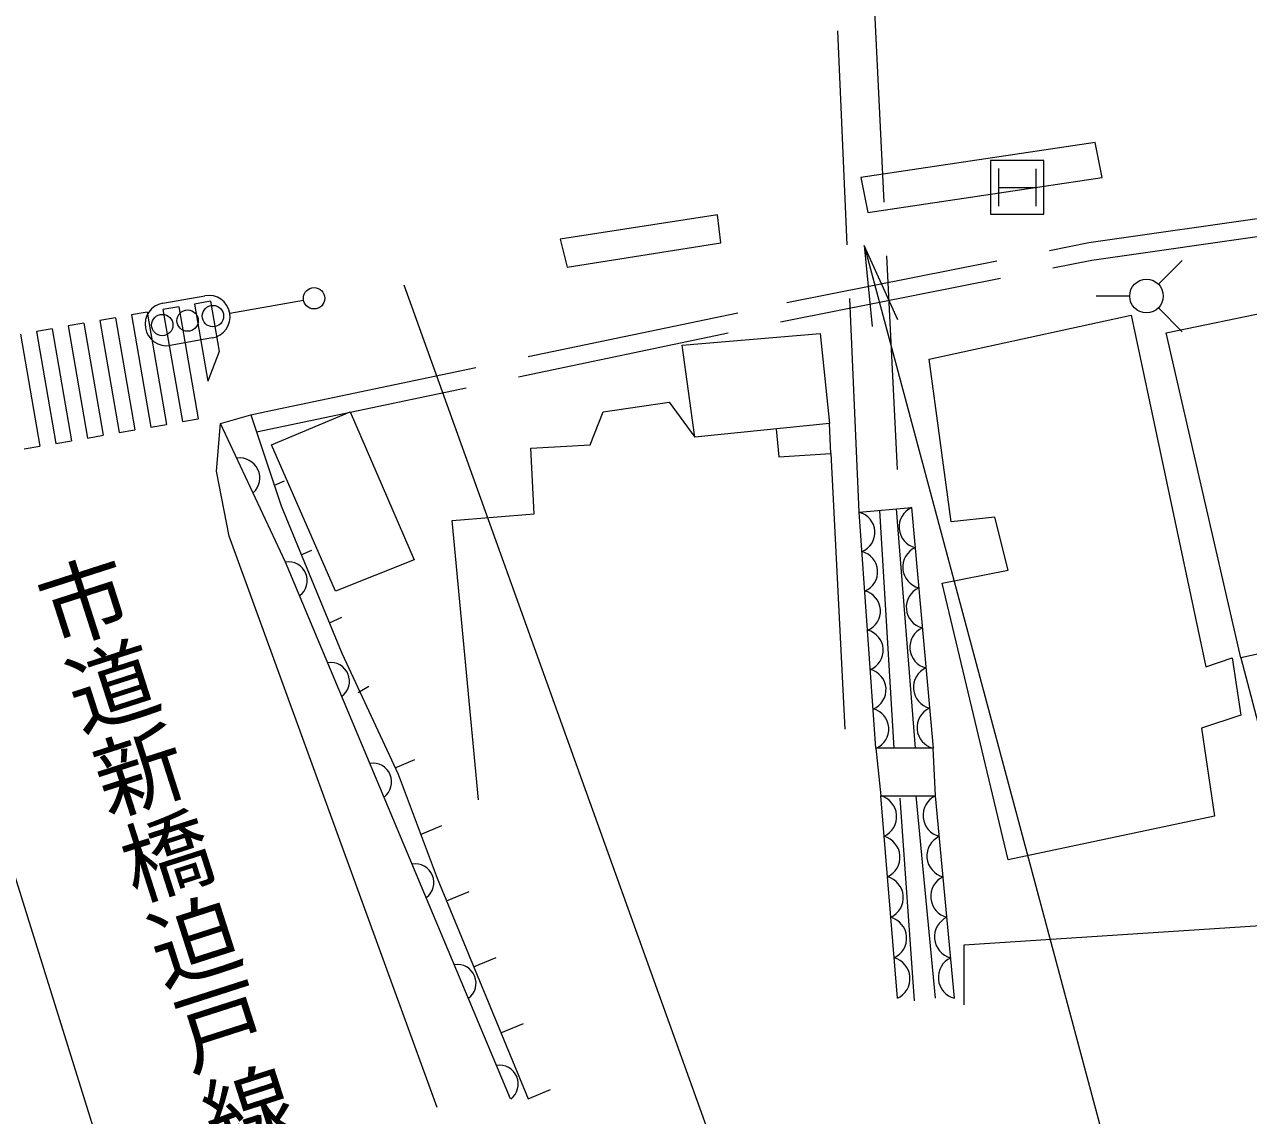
# Model space of a CAD drawing. Units: millimetres, scale not verified. Extents: x 40000 to 680000, y 20000 to 380000.
# Drawn here: x 127508 to 161810, y 249941 to 280509 of the extents above; entities that cross this region are included whole.
import ezdxf
from ezdxf.enums import TextEntityAlignment as Align

# ---------------------------------------------------------------- set-up
doc = ezdxf.new("R2010")
doc.units = ezdxf.units.MM
doc.header["$LTSCALE"] = 1000
doc.linetypes.add('DASHED', pattern=[7.5, 6, -1.5])
for name, color, linetype, lineweight in [('M-BGD', 7, 'Continuous', 13), ('M-BGD-EXST', 7, 'Continuous', 13), ('M-STR-HTXT', 7, 'Continuous', 13), ('M-STR-STRC', 7, 'Continuous', 13)]:
    doc.layers.add(name, color=color, linetype=linetype, lineweight=lineweight)
doc.layers.add('M-BMK-HTXT', color=7, linetype='Continuous')
doc.styles.add('@ＭＳ ゴシック', font='')
doc.styles.get('@ＭＳ ゴシック').set_extended_font_data('@MS Gothic')

# ---------------------------------------------------------------- blocks, each defined once
blk = doc.blocks.new('open_arrow')
at = {"color": 0, "linetype": 'Continuous', "lineweight": -2}
blk.add_lwpolyline([(7.5, 1.25), (0, 0), (7.5, -1.25)], dxfattribs=at)

msp = doc.modelspace()

# ---------------------------------------------------------------- linework, layer by layer
at = {"layer": 'M-BGD', "linetype": 'DASHED'}
for p, q in [((150559, 296502), (152013, 266942)), ((150901, 266841), (149585, 296318)), ((157338, 274397), (166985, 275775)), ((157422, 273904), (167043, 275278)), ((148872, 272723), (157338, 274397)), ((148972, 272233), (157422, 273904)), ((134282, 269664), (148872, 272723)), ((134012, 269097), (148972, 272233))]:
    msp.add_line(p, q, dxfattribs=at)
at = {"layer": 'M-BGD'}
for p, q in [((157514, 277202), (150946, 276221)), ((157710, 276221), (157514, 277202)), ((150946, 276221), (151142, 275241)), ((151142, 275241), (157710, 276221)), ((146927, 275176), (142516, 274490)), ((147025, 274392), (146927, 275176)), ((142516, 274490), (142712, 273705)), ((142712, 273705), (147025, 274392)), ((159504, 271870), (165412, 273101)), ((132720, 272753), (132276, 272676)), ((132720, 272753), (132962, 271348)), ((130946, 272446), (130503, 272370)), ((130503, 272370), (131045, 269229)), ((130946, 272446), (131489, 269305)), ((131833, 272600), (131389, 272523)), ((131389, 272523), (131932, 269382)), ((131833, 272600), (132376, 269459)), ((132276, 272676), (132649, 270518)), ((152858, 271132), (158519, 272362)), ((158519, 272362), (160612, 262516)), ((129172, 272140), (128729, 272063)), ((128729, 272063), (129272, 268922)), ((129172, 272140), (129715, 268999)), ((130059, 272293), (129616, 272216)), ((129616, 272216), (130159, 269075)), ((130059, 272293), (130602, 269152)), ((127399, 271833), (127941, 268692)), ((128285, 271986), (127842, 271910)), ((127842, 271910), (128385, 268769)), ((128285, 271986), (128828, 268845)), ((145935, 271527), (149810, 271850)), ((149810, 271850), (150068, 269331)), ((161596, 262762), (159504, 271870)), ((132962, 271348), (132649, 270518)), ((146291, 268944), (145935, 271527)), ((153473, 266578), (152858, 271132)), ((133855, 269570), (134282, 269664)), ((134426, 268732), (136636, 269653)), ((136636, 269653), (138432, 265508)), ((143360, 268732), (143729, 269653)), ((143729, 269653), (145571, 269930)), ((145571, 269930), (146291, 268944)), ((131045, 269229), (131489, 269305)), ((131932, 269382), (132376, 269459)), ((132884, 267993), (133005, 269328)), ((133005, 269328), (133855, 269570)), ((134825, 265446), (133005, 269328)), ((133855, 269570), (134704, 267023)), ((150068, 269331), (146291, 268944)), ((150100, 268492), (150068, 269331)), ((129272, 268922), (129715, 268999)), ((130159, 269075), (130602, 269152)), ((148569, 269178), (148647, 268395)), ((127498, 268616), (127941, 268692)), ((128385, 268769), (128828, 268845)), ((136222, 264633), (134426, 268732)), ((141702, 268640), (143360, 268732)), ((141795, 266798), (141702, 268640)), ((148647, 268395), (150100, 268492)), ((150100, 268492), (150500, 260767)), ((133248, 266174), (132884, 267993)), ((134511, 267601), (134794, 267719)), ((134704, 267023), (136402, 262899)), ((150901, 266841), (152369, 266974)), ((151882, 260233), (151476, 266893)), ((151937, 266935), (152471, 260233)), ((152369, 266974), (152970, 260233)), ((139492, 266614), (141795, 266798)), ((140229, 258784), (139492, 266614)), ((151368, 260233), (150901, 266841)), ((154704, 266701), (153473, 266578)), ((155073, 265224), (154704, 266701)), ((139070, 250162), (133248, 266174)), ((129840, 248311), (124415, 265691)), ((135552, 265769), (135270, 265648)), ((138432, 265508), (136222, 264633)), ((141132, 250405), (134825, 265446)), ((153227, 264855), (155073, 265224)), ((155073, 257101), (153227, 264855)), ((136055, 263741), (136398, 263907)), ((166027, 263747), (161596, 262762)), ((136402, 262899), (137979, 259502)), ((160612, 262516), (161350, 262762)), ((161350, 262762), (161596, 261162)), ((161596, 262762), (162212, 260424)), ((137160, 261959), (136859, 261787)), ((161596, 261162), (160489, 260793)), ((160489, 260793), (160858, 258332)), ((152970, 260233), (151368, 260233)), ((151368, 260233), (151502, 258898)), ((153037, 258898), (152970, 260233)), ((137893, 259686), (138443, 259912)), ((137979, 259502), (139070, 256591)), ((151969, 253225), (151502, 258898)), ((151502, 258898), (153037, 258898)), ((152035, 258831), (152436, 253158)), ((153037, 253225), (152496, 258898)), ((153571, 253225), (153037, 258898)), ((160858, 258332), (155073, 257101)), ((138610, 257818), (139205, 258063)), ((139070, 256591), (141618, 250405)), ((139333, 255953), (139966, 256214)), ((153843, 254721), (163319, 255337)), ((153843, 253039), (153843, 254721)), ((140095, 254104), (140728, 254364)), ((140856, 252254), (141489, 252515)), ((141618, 250405), (142251, 250666))]:
    msp.add_line(p, q, dxfattribs=at)
for centre, radius, start, end in [((133544, 267804), 559, 311.6343, 98.5954), ((152616, 266430), 598, 114.4004, 255.7838), ((150759, 266277), 581, 292.1882, 75.9007), ((152716, 265306), 598, 114.4004, 255.7838), ((150837, 265176), 581, 292.1882, 75.9007), ((134907, 264928), 525, 306.5018, 99.0001), ((150915, 264075), 581, 292.1882, 75.9007), ((152816, 264183), 598, 114.4004, 255.7838), ((150993, 262973), 581, 292.1882, 75.9007), ((152916, 263059), 598, 114.4004, 255.7838), ((136090, 262108), 525, 306.5018, 99.0001), ((151071, 261872), 581, 292.1882, 75.9007), ((153017, 261936), 598, 114.4004, 255.7838), ((151149, 260771), 581, 292.1882, 75.9007), ((153117, 260812), 598, 114.4004, 255.7838), ((137272, 259287), 525, 306.5018, 99.0001), ((151344, 258314), 605, 294.517, 74.8987), ((153295, 258350), 606, 115.2414, 255.512), ((151437, 257179), 605, 294.517, 74.8987), ((153402, 257215), 606, 115.2414, 255.512), ((138455, 256467), 525, 306.5018, 99.0001), ((151531, 256045), 605, 294.517, 74.8987), ((153509, 256081), 606, 115.2414, 255.512), ((151624, 254910), 605, 294.517, 74.8987), ((153615, 254946), 606, 115.2414, 255.512), ((151718, 253775), 605, 294.517, 74.8987), ((153722, 253811), 606, 115.2414, 255.512), ((139638, 253647), 525, 306.5018, 99.0001), ((140820, 250827), 525, 306.5018, 99.0001)]:
    msp.add_arc(centre, radius, start, end, dxfattribs=at)
at = {"layer": 'M-BGD-EXST'}
for p, q in [((156078, 276694), (154578, 276694)), ((154578, 276694), (154578, 275194)), ((156078, 275194), (156078, 276694)), ((154811, 275421), (154811, 276471)), ((155862, 275416), (155862, 276466)), ((154811, 275946), (155861, 275946)), ((154578, 275194), (156078, 275194)), ((159283, 273233), (159950, 273900)), ((131383, 272700), (132565, 272908)), ((133260, 272422), (135328, 272786)), ((158479, 272900), (157536, 272900)), ((159283, 272567), (159950, 271900)), ((132774, 271727), (131592, 271518))]:
    msp.add_line(p, q, dxfattribs=at)
for centre, radius in [((135624, 272838), 300), ((158950, 272900), 471), ((131369, 272088), 300), ((132079, 272213), 300), ((132788, 272338), 300)]:
    msp.add_circle(centre, radius, dxfattribs=at)
for centre, start, end in [((132669, 272318), 280, 100), ((131488, 272109), 100, 280)]:
    msp.add_arc(centre, 600, start, end, dxfattribs=at)
at = {"layer": 'M-STR-HTXT'}
msp.add_lwpolyline([(151041, 274313), (161502, 235275), (194342, 235275)], dxfattribs=at)
at = {"layer": 'M-STR-STRC'}
msp.add_line((138139, 273218), (147406, 247433), dxfattribs=at)

# ---------------------------------------------------------------- block references
at = {"layer": 'M-STR-HTXT', "xscale": 300, "yscale": 300, "rotation": 285}
msp.add_blockref('open_arrow', (151041, 274313), dxfattribs=at)

# ---------------------------------------------------------------- texts
at = {"layer": 'M-BMK-HTXT', "style": '@ＭＳ ゴシック'}
msp.add_text('市道新橋迫戸線', height=1833, rotation=287.819, dxfattribs=at).set_placement((132742, 248446), align=Align.BOTTOM_RIGHT)

doc.saveas('drawing.dxf')
